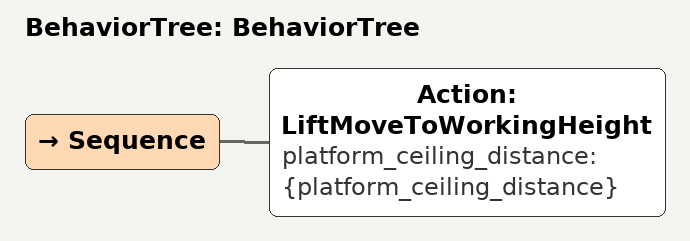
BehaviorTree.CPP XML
<?xml version="1.0"?>
<root main_tree_to_execute="BehaviorTree">
    <BehaviorTree ID="BehaviorTree">
        <Sequence>
            <Action ID="LiftMoveToWorkingHeight" platform_ceiling_distance="{platform_ceiling_distance}"/>
        </Sequence>
    </BehaviorTree>
</root>
